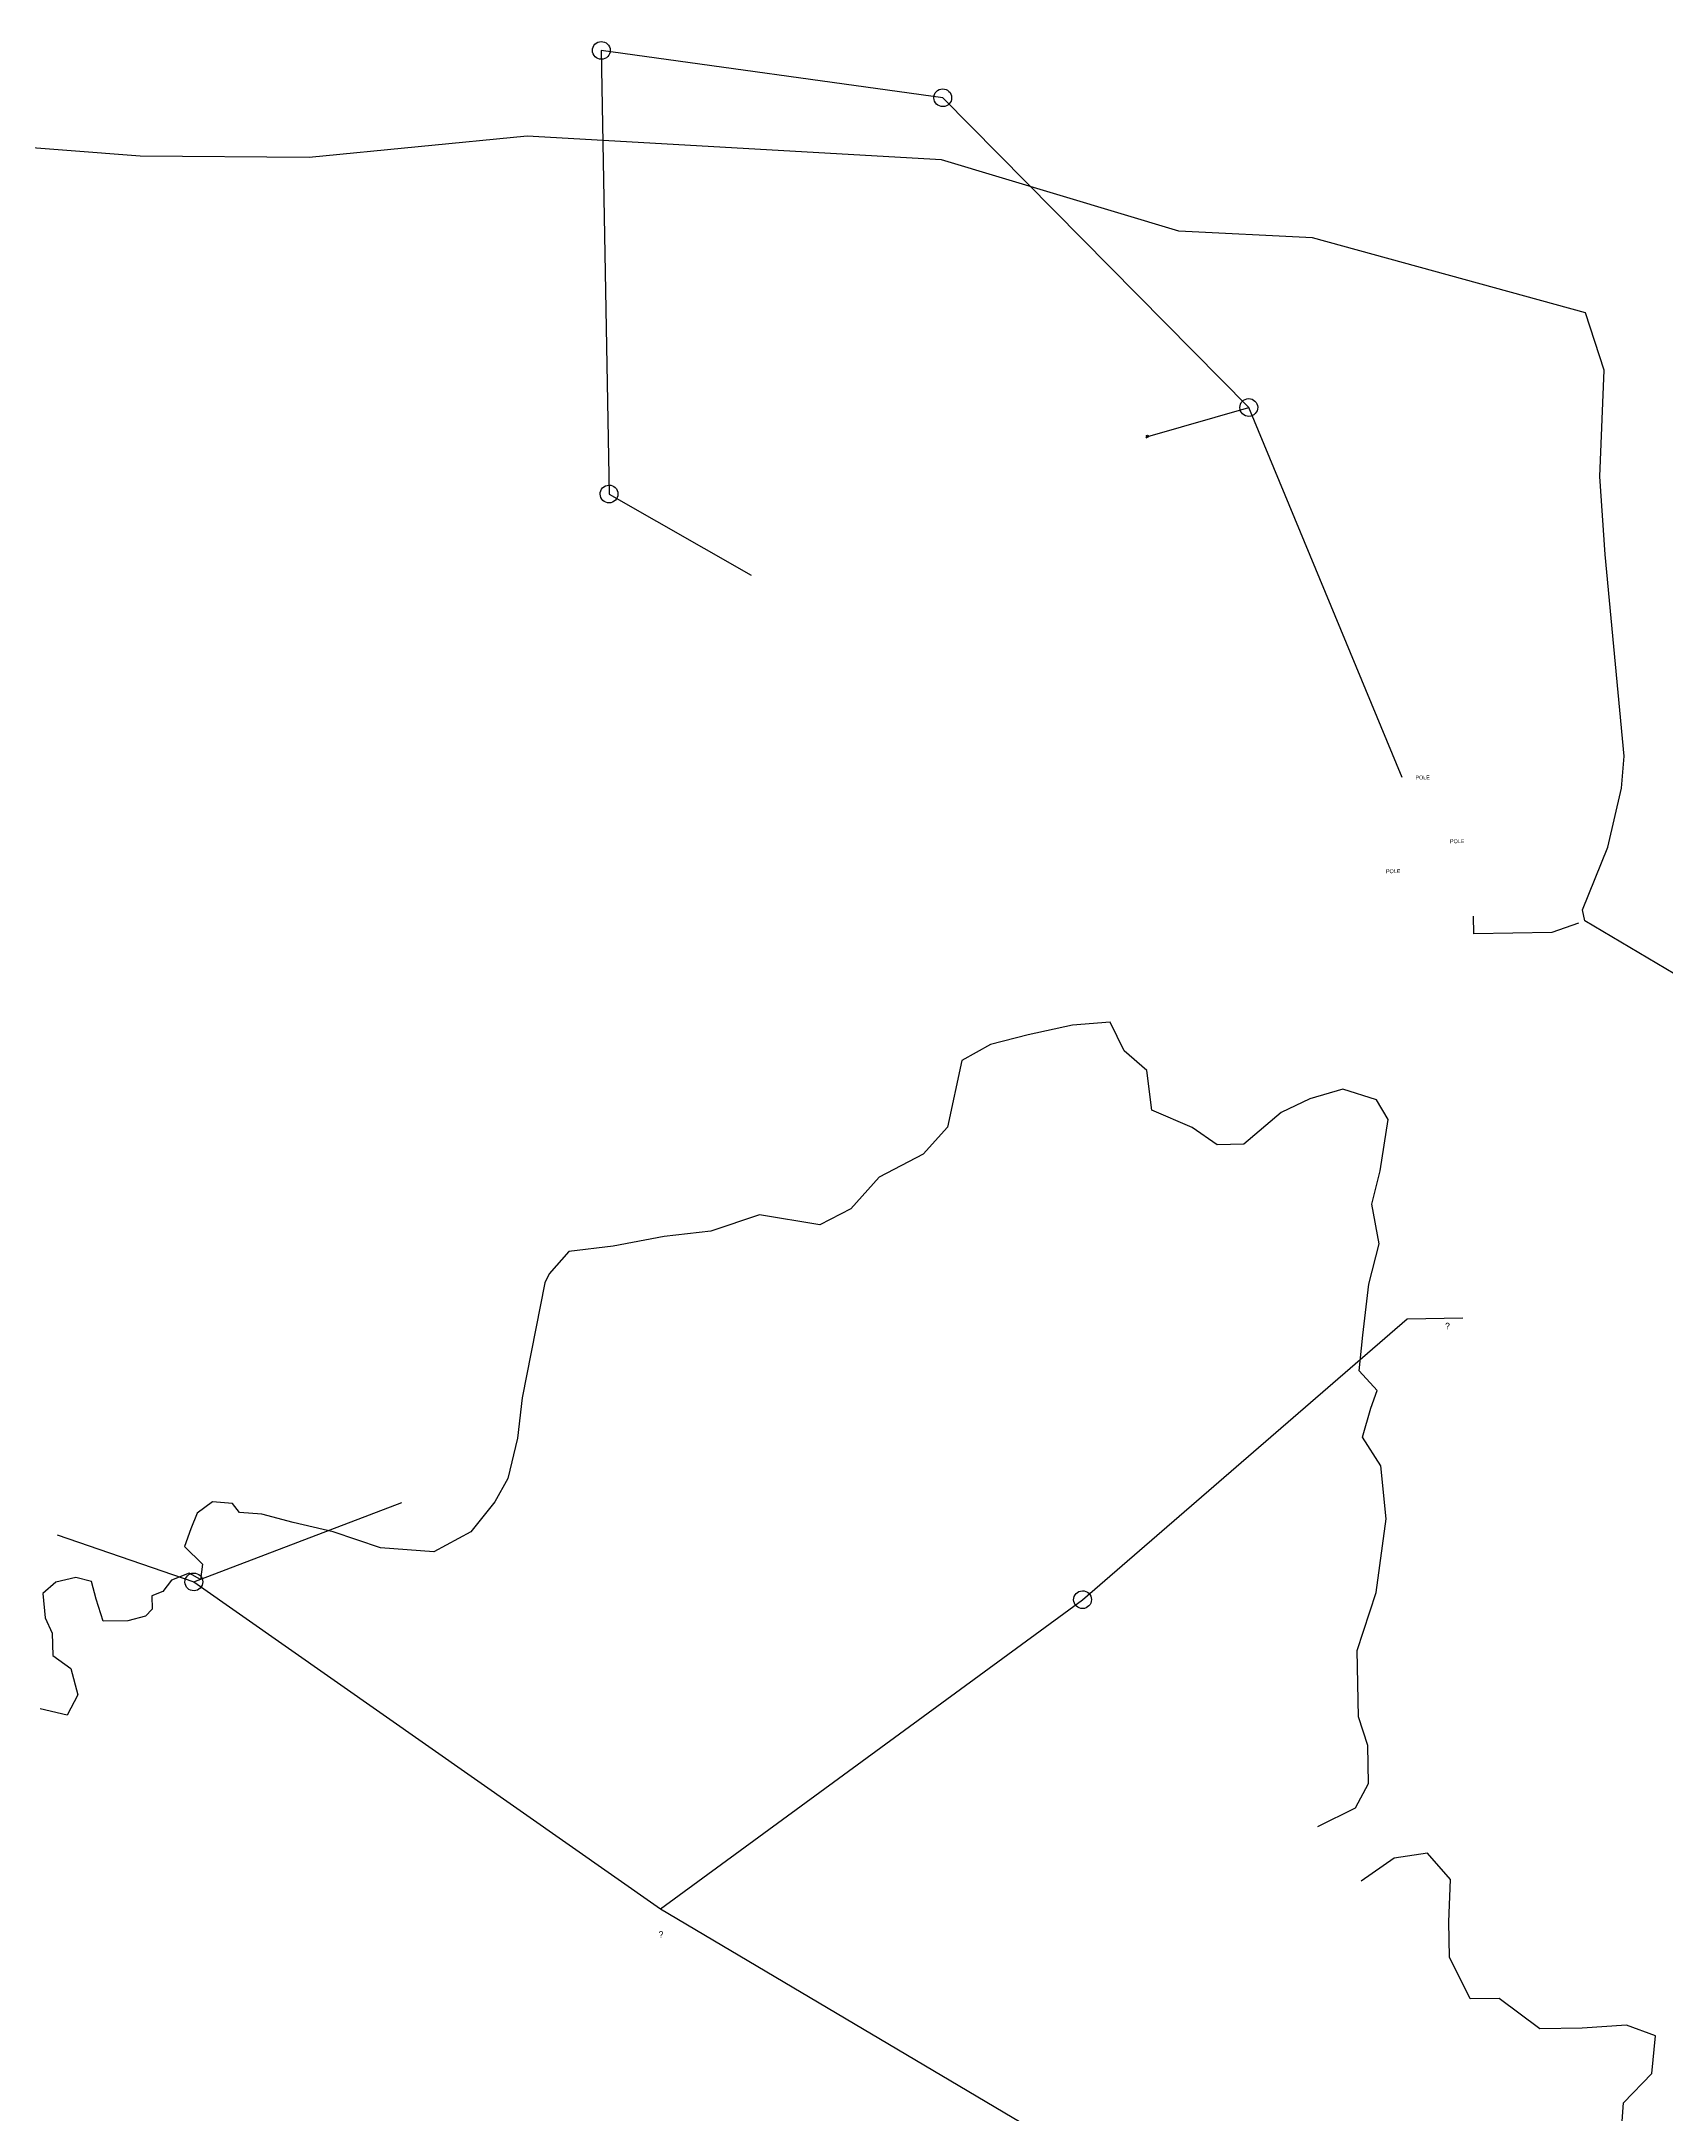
# Model space of a CAD drawing. Header units: inches. Extents: x 628093 to 631450, y 4517559 to 4521481.
# Drawn here: x 628857.5 to 629080, y 4520160.2 to 4520444 of the extents above; entities that cross this region are included whole.
import ezdxf

# ---------------------------------------------------------------- set-up
doc = ezdxf.new("R2010")
doc.units = ezdxf.units.IN
doc.header["$MEASUREMENT"] = 0
for name, color, linetype in [('B-COM-OVERHEAD', 3, 'Continuous'), ('B-COM-UMDERGROUND', 6, 'Continuous'), ('B-G-LAVA', 7, 'Continuous'), ('B-MISC', 7, 'Continuous'), ('B-ROADS-BUILDINGS', 7, 'Continuous')]:
    doc.layers.add(name, color=color, linetype=linetype)
doc.layers.get('B-MISC').off()
doc.layers.get('B-ROADS-BUILDINGS').off()
doc.styles.add('SIM003', font='GOTHIC.TTF', dxfattribs={"height": 1.176655})
doc.styles.add('SIM005', font='GOTHIC.TTF', dxfattribs={"height": 1.96088})

# ---------------------------------------------------------------- blocks, each defined once
blk = doc.blocks.new('HAT-CREEK-HOUSE')
h = blk.add_hatch()
h.set_pattern_fill('ANSI31', color=256, scale=20, style=0)
h.set_pattern_definition([(45, (988, -3436), (-1.767767, 1.767767), [])])
h.paths.add_polyline_path([(0, 0), (0, 30), (-64, 30), (-64, 1), (-57.5, 1), (-57.5, -1), (-51.5, -1), (-51.5, 1), (-45, 1), (-45, 4.5), (-14, 4.5), (-14, 0)])
h.paths.add_polyline_path([(-55, 14), (-9, 14), (-9, 19), (-55, 19)], flags=16)
blk.add_lwpolyline([(-55, 14), (-9, 14), (-9, 19), (-55, 19), (-55, 14)])
at = {"layer": 'B-COM-OVERHEAD'}
blk.add_line((-28, 30), (-28, 31), dxfattribs=at)
blk.add_circle((-28, 31), 0.5, dxfattribs=at)
at = {"style": 'SIM005'}
blk.add_text('HAT CREEK HOUSE', height=2.9166, dxfattribs=at).set_placement((-53, 15))
blk = doc.blocks.new('AUDIT_I_011105181057-0')
at = {"layer": 'B-ROADS-BUILDINGS', "rotation": 320}
blk.add_blockref('HAT-CREEK-HOUSE', (-514, 3392), dxfattribs=at)

msp = doc.modelspace()

# ---------------------------------------------------------------- linework, layer by layer
at = {"layer": 'B-COM-OVERHEAD'}
for p, q in [((628980.86, 4520436.29), (628934.11, 4520442.77)), ((628934.11, 4520442.77), (628935.17, 4520382.04)), ((629022.76, 4520393.89), (628980.86, 4520436.29)), ((629008.95, 4520389.93), (629022.76, 4520393.89)), ((629043.76, 4520343.23), (629022.76, 4520393.89)), ((628935.17, 4520382.04), (628954.63, 4520370.93)), ((629044.44, 4520269.13), (629052.06, 4520269.26)), ((629000, 4520230.69), (629044.44, 4520269.13)), ((628878.32, 4520233.12), (628906.78, 4520244.01)), ((628859.59, 4520239.55), (628878.32, 4520233.12)), ((628878.32, 4520233.12), (628942.21, 4520188.37)), ((628942.21, 4520188.37), (629000, 4520230.69)), ((628942.21, 4520188.37), (629133.07, 4520075.38))]:
    msp.add_line(p, q, dxfattribs=at)
for centre, start_param, end_param in [((628934.11, 4520442.77), 0, 6.283185), ((628980.86, 4520436.29), 0, 6.283185), ((629022.76, 4520393.89), 0, 6.283185), ((628935.17, 4520382.04), 0, 6.283185), ((628878.32, 4520233.12), 0, 6.283185), ((629000, 4520230.69), 0, 6.283185), ((628942.21, 4520188.37), 6.347812209206438e-08, 6.283185370657709)]:
    msp.add_ellipse(centre, major_axis=(1.22, 0.02), ratio=0.996391, start_param=start_param, end_param=end_param, dxfattribs=at)
at = {"layer": 'B-COM-UMDERGROUND'}
for p, q in [((628923.95, 4520431.05), (628894.12, 4520428.1)), ((628980.7, 4520427.79), (628923.95, 4520431.05)), ((628870.95, 4520428.3), (628851.42, 4520429.78)), ((628894.12, 4520428.1), (628870.95, 4520428.3)), ((629013.19, 4520418.03), (628980.7, 4520427.79)), ((629031.5, 4520417.13), (629013.19, 4520418.03)), ((629068.87, 4520406.85), (629031.5, 4520417.13)), ((629071.44, 4520399), (629068.87, 4520406.85)), ((629070.85, 4520384.45), (629071.44, 4520399)), ((629071.58, 4520373.78), (629070.85, 4520384.45)), ((629074.18, 4520346.17), (629071.58, 4520373.78)), ((629073.81, 4520341.78), (629074.18, 4520346.17)), ((629071.94, 4520333.69), (629073.81, 4520341.78)), ((629068.46, 4520325.13), (629071.94, 4520333.69)), ((629053.58, 4520321.84), (629053.54, 4520324.26)), ((629067.89, 4520323.3), (629064.25, 4520322.02)), ((629068.79, 4520323.62), (629068.46, 4520325.13)), ((629086.8, 4520312.93), (629068.79, 4520323.62)), ((629064.25, 4520322.02), (629053.58, 4520321.84))]:
    msp.add_line(p, q, dxfattribs=at)
at = {"layer": 'B-G-LAVA'}
for p, q in [((628998.62, 4520309.33), (628992.55, 4520308.01)), ((629003.8, 4520309.73), (628998.62, 4520309.33)), ((629005.7, 4520305.81), (629003.8, 4520309.73)), ((628987.39, 4520306.71), (628983.47, 4520304.51)), ((628992.55, 4520308.01), (628987.39, 4520306.71)), ((628983.47, 4520304.51), (628981.49, 4520295.37)), ((629008.79, 4520303.13), (629005.7, 4520305.81)), ((629009.5, 4520297.68), (629008.79, 4520303.13)), ((629035.66, 4520300.56), (629031.11, 4520299.27)), ((629040.26, 4520299.13), (629035.66, 4520300.56)), ((629015.03, 4520295.34), (629009.5, 4520297.68)), ((629031.11, 4520299.27), (629027.18, 4520297.38)), ((629041.83, 4520296.42), (629040.26, 4520299.13)), ((628981.49, 4520295.37), (628978.2, 4520291.66)), ((629018.42, 4520292.97), (629015.03, 4520295.34)), ((629027.18, 4520297.38), (629022.08, 4520293.04)), ((629040.74, 4520289.41), (629041.83, 4520296.42)), ((629022.08, 4520293.04), (629018.42, 4520292.97)), ((628978.2, 4520291.66), (628972.16, 4520288.52)), ((629039.6, 4520284.84), (629040.74, 4520289.41)), ((628972.16, 4520288.52), (628968.27, 4520284.2)), ((628968.27, 4520284.2), (628964.04, 4520282)), ((629040.61, 4520279.39), (629039.6, 4520284.84)), ((628949.12, 4520281.13), (628942.73, 4520280.41)), ((628955.79, 4520283.38), (628949.12, 4520281.13)), ((628964.04, 4520282), (628955.79, 4520283.38)), ((628929.66, 4520278.36), (628926.97, 4520275.28)), ((628935.74, 4520279.08), (628929.66, 4520278.36)), ((628942.73, 4520280.41), (628935.74, 4520279.08)), ((629039.18, 4520273.9), (629040.61, 4520279.39)), ((628926.97, 4520275.28), (628926.38, 4520274.05)), ((628926.38, 4520274.05), (628923.29, 4520258.32)), ((629038.39, 4520266.9), (629039.18, 4520273.9)), ((629037.86, 4520262.03), (629038.39, 4520266.9)), ((629040.35, 4520259.34), (629037.86, 4520262.03)), ((628923.29, 4520258.32), (628922.65, 4520252.78)), ((629039.47, 4520256.89), (629040.35, 4520259.34)), ((629038.32, 4520252.92), (629039.47, 4520256.89)), ((628922.65, 4520252.78), (628921.32, 4520247.26)), ((629040.83, 4520249.02), (629038.32, 4520252.92)), ((628921.32, 4520247.26), (628919.55, 4520244.07)), ((629041.57, 4520241.74), (629040.83, 4520249.02)), ((628880.87, 4520244.1), (628878.77, 4520242.54)), ((628883.62, 4520243.84), (628880.87, 4520244.1)), ((628884.56, 4520242.64), (628883.62, 4520243.84)), ((628919.55, 4520244.07), (628916.24, 4520240)), ((628878.77, 4520242.54), (628877.89, 4520240.4)), ((628887.61, 4520242.39), (628884.56, 4520242.64)), ((628891.9, 4520241.25), (628887.61, 4520242.39)), ((628897.41, 4520239.98), (628891.9, 4520241.25)), ((629040.22, 4520231.69), (629041.57, 4520241.74)), ((628877.89, 4520240.4), (628877.02, 4520237.96)), ((628903.86, 4520237.8), (628897.41, 4520239.98)), ((628916.24, 4520240), (628911.2, 4520237.22)), ((628877.02, 4520237.96), (628879.5, 4520235.57)), ((628879.5, 4520235.57), (628879.23, 4520233.44)), ((628911.2, 4520237.22), (628903.86, 4520237.8)), ((628859.42, 4520233.09), (628857.62, 4520231.54)), ((628862.15, 4520233.75), (628859.42, 4520233.09)), ((628864.3, 4520233.18), (628862.15, 4520233.75)), ((628864.95, 4520230.76), (628864.3, 4520233.18)), ((628875.27, 4520233.37), (628874.08, 4520231.83)), ((628877.69, 4520234.32), (628875.27, 4520233.37)), ((628879.23, 4520233.44), (628877.69, 4520234.32)), ((628857.62, 4520231.54), (628857.98, 4520228.21)), ((628865.92, 4520227.74), (628864.95, 4520230.76)), ((628874.08, 4520231.83), (628872.56, 4520231.2)), ((628872.56, 4520231.2), (628872.59, 4520229.37)), ((629037.61, 4520223.75), (629040.22, 4520231.69)), ((628857.98, 4520228.21), (628858.93, 4520226.1)), ((628869.27, 4520227.8), (628865.92, 4520227.74)), ((628871.7, 4520228.45), (628869.27, 4520227.8)), ((628872.59, 4520229.37), (628871.7, 4520228.45)), ((628858.93, 4520226.1), (628858.99, 4520223.06)), ((628858.99, 4520223.06), (628861.46, 4520221.28)), ((628861.46, 4520221.28), (628862.43, 4520217.66)), ((629037.77, 4520214.64), (629037.61, 4520223.75)), ((628860.96, 4520214.9), (628857.29, 4520215.74)), ((628862.43, 4520217.66), (628860.96, 4520214.9)), ((629039.06, 4520210.71), (629037.77, 4520214.64)), ((629039.15, 4520205.55), (629039.06, 4520210.71)), ((629037.38, 4520202.18), (629039.15, 4520205.55)), ((629032.24, 4520199.66), (629037.38, 4520202.18)), ((629047.24, 4520195.97), (629042.68, 4520195.29)), ((629050.36, 4520192.38), (629047.24, 4520195.97)), ((629042.68, 4520195.29), (629038.17, 4520192.17)), ((629050.15, 4520186.61), (629050.36, 4520192.38)), ((629050.24, 4520181.75), (629050.15, 4520186.61)), ((629053.08, 4520176.03), (629050.24, 4520181.75)), ((629057.04, 4520176.1), (629053.08, 4520176.03)), ((629062.6, 4520171.94), (629057.04, 4520176.1)), ((629068.39, 4520172.04), (629062.6, 4520171.94)), ((629074.48, 4520172.45), (629068.39, 4520172.04)), ((629078.47, 4520171), (629074.48, 4520172.45)), ((629077.95, 4520165.83), (629078.47, 4520171)), ((629074.06, 4520161.81), (629077.95, 4520165.83)), ((629073.57, 4520154.82), (629074.06, 4520161.81))]:
    msp.add_line(p, q, dxfattribs=at)

# ---------------------------------------------------------------- block references
at = {"layer": 'B-MISC', "xscale": 0.3047999999985294, "yscale": 0.3037, "zscale": 0.3048, "rotation": 1.000000000102288}
msp.add_blockref('AUDIT_I_011105181057-0', (629184.25, 4519350), dxfattribs=at)

# ---------------------------------------------------------------- texts
at = {"layer": 'B-COM-OVERHEAD', "oblique": 0, "width": 1.003622}
for s, height, style, p in [('POLE', 0.531, 'SIM003', (629045.59, 4520342.96)), ('POLE', 0.531, 'SIM003', (629050.32, 4520334.23)), ('POLE', 0.531, 'SIM003', (629041.55, 4520330.13)), ('?', 0.886, 'SIM005', (629049.65, 4520267.7)), ('?', 0.886, 'SIM005', (628941.97, 4520184.42))]:
    msp.add_text(s, height=height, rotation=1, dxfattribs=dict(at, style=style)).set_placement(p)

doc.saveas('drawing.dxf')
